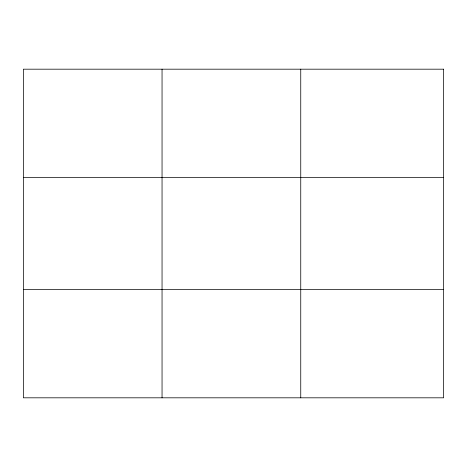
<?xml version="1.0" encoding="UTF-8"?>
<svg xmlns="http://www.w3.org/2000/svg" width="467" height="467" viewBox="0 0 467 467"><rect width="100%" height="100%" fill="white"/><g stroke="black" fill="none" stroke-linecap="round" stroke-linejoin="round"><path stroke-width="0.7" d="M162.049 397.814L162.049 69.186M300.748 397.814L300.748 69.186M23.35 177.635L443.65 177.635M23.35 289.365L443.65 289.365M443.65 69.186L23.35 69.186L23.35 397.814L443.65 397.814L443.65 69.186"/></g></svg>
